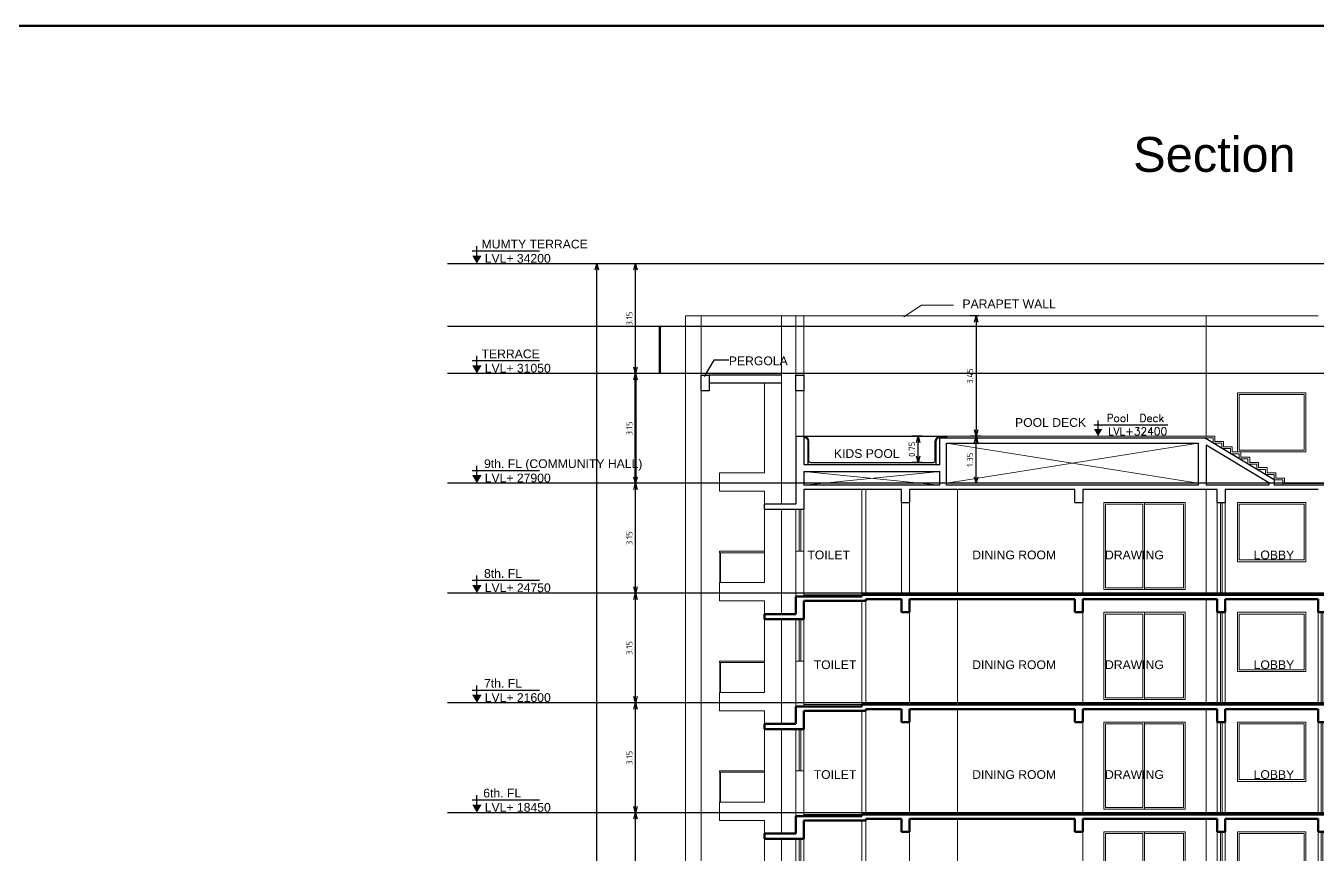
# Model space of a CAD drawing. Header units: inches. Extents: x 0 to 429, y 0 to 146.
# Drawn here: x 306.9 to 343.93, y 56.44 to 80.21 of the extents above; entities that cross this region are included whole.
import ezdxf
from ezdxf.enums import TextEntityAlignment as Align

# ---------------------------------------------------------------- set-up
doc = ezdxf.new("R2010")
doc.units = ezdxf.units.IN
doc.header["$MEASUREMENT"] = 0
doc.layers.get('DEFPOINTS').update_dxf_attribs({"lineweight": 18})
for name, color, linetype, lineweight in [('FLOOR-GROUND', 7, 'Continuous', 50), ('FLOOR-TERRACE', 7, 'Continuous', 50), ('FLOOR09', 7, 'Continuous', 50), ('XR-4BHK-A-B-SECT-SUB', 6, 'Continuous', 9), ('XR-4BHK-A-B-SECT-SUB$0$ELE', 4, 'Continuous', 20), ('XR-4BHK-A-B-SECT-SUB$0$LEVEL', 6, 'Continuous', 25), ('XR-4BHK-A-B-SECT-SUB$0$RCC', 5, 'Continuous', 50), ('XR-4BHK-A-B-SECT-SUB$0$WALL', 7, 'Continuous', 25)]:
    doc.layers.add(name, color=color, linetype=linetype, lineweight=lineweight)
doc.styles.add('Sanvi Common', font='isocpeur.ttf')
doc.styles.get("Standard").update_dxf_attribs({"font": 'arial.ttf'})
doc.styles.add('Xr-4BHK-A-B-Sect-Sub$0$ROMANS', font='arial.ttf')
doc.styles.add('Xr-4BHK-A-B-Sect-Sub$0$SECTION X-X$0$Standard', font='arial.ttf')
doc.styles.add('Xr-4BHK-A-B-Sect-Sub$0$SMALL', font='Romans')
doc.dimstyles.new('Sanvi Common', dxfattribs={"dimtxt": 0.18, "dimasz": 0.18, "dimexe": 0.18, "dimexo": 0.0625, "dimgap": 0.09, "dimtad": 1, "dimzin": 0, "dimdsep": 46, "dimtxsty": 'Sanvi Common', "dimblk": 'OPEN30', "dimcen": 0.09, "dimclrd": 68, "dimclre": 68, "dimclrt": 40, "dimadec": 0, "dimazin": 0, "dimtfac": 1, "dimtofl": 0, "dimtmove": 0, "dimatfit": 3, "dimldrblk": 'OPEN30', "dimfxl": 1, "dimtolj": 1, "dimtzin": 0, "dimarcsym": 0})

# ---------------------------------------------------------------- blocks, each defined once
blk = doc.blocks.new('Xr-4BHK-A-B-Sect-Sub$0$Level')
at = {"color": 0}
for p, q in [((0, 2.08), (0, 4.48)), ((-1.2, 3.28), (16, 3.28))]:
    blk.add_line(p, q, dxfattribs=at)
blk.add_solid([(0, 0), (-1.2, 2.08), (1.2, 2.08)], dxfattribs=at)
at = {"style": 'Xr-4BHK-A-B-Sect-Sub$0$ROMANS'}
for tag, p in [('LEVEL-S', (1.21, 3.75)), ('LVL+', (1.21, 0.81))]:
    blk.add_attdef(tag, p, '', height=2, dxfattribs=at)
blk = doc.blocks.new('Xr-4BHK-A-B-Sect-Sub$0$358')
at = {"layer": 'XR-4BHK-A-B-SECT-SUB$0$LEVEL'}
ref = blk.add_blockref('Xr-4BHK-A-B-Sect-Sub$0$Level', (-2, 34650), dxfattribs=dict(at, xscale=112.5, yscale=112.5, zscale=112.5))
ref.add_attrib('LEVEL-S', 'MUMTY TERRACE ', (132, 35088), dxfattribs={"lineweight": 30, "height": 250, "style": 'Xr-4BHK-A-B-Sect-Sub$0$ROMANS'})
ref.add_attrib('LVL+', 'LVL+ 34200', (223, 34678), dxfattribs={"lineweight": 30, "height": 250, "style": 'Xr-4BHK-A-B-Sect-Sub$0$ROMANS'})
ref = blk.add_blockref('Xr-4BHK-A-B-Sect-Sub$0$Level', (-2, 31500), dxfattribs=dict(at, xscale=112.5, yscale=112.5, zscale=112.5))
ref.add_attrib('LEVEL-S', 'TERRACE', (132, 31938), dxfattribs={"lineweight": 30, "height": 250, "style": 'Xr-4BHK-A-B-Sect-Sub$0$ROMANS'})
ref.add_attrib('LVL+', 'LVL+ 31050', (223, 31528), dxfattribs={"lineweight": 30, "height": 250, "style": 'Xr-4BHK-A-B-Sect-Sub$0$ROMANS'})
ref = blk.add_blockref('Xr-4BHK-A-B-Sect-Sub$0$Level', (-2, 28350), dxfattribs=dict(at, xscale=112.5, yscale=112.5, zscale=112.5))
ref.add_attrib('LEVEL-S', '9th. FL (COMMUNITY HALL)', (203, 28788), dxfattribs={"lineweight": 30, "height": 250, "style": 'Xr-4BHK-A-B-Sect-Sub$0$ROMANS'})
ref.add_attrib('LVL+', 'LVL+ 27900', (223, 28378), dxfattribs={"lineweight": 30, "height": 250, "style": 'Xr-4BHK-A-B-Sect-Sub$0$ROMANS'})
ref = blk.add_blockref('Xr-4BHK-A-B-Sect-Sub$0$Level', (-2, 25200), dxfattribs=dict(at, xscale=112.5, yscale=112.5, zscale=112.5))
ref.add_attrib('LEVEL-S', '8th. FL ', (203, 25638), dxfattribs={"lineweight": 30, "height": 250, "style": 'Xr-4BHK-A-B-Sect-Sub$0$ROMANS'})
ref.add_attrib('LVL+', 'LVL+ 24750', (223, 25228), dxfattribs={"lineweight": 30, "height": 250, "style": 'Xr-4BHK-A-B-Sect-Sub$0$ROMANS'})
ref = blk.add_blockref('Xr-4BHK-A-B-Sect-Sub$0$Level', (-2, 22050), dxfattribs=dict(at, xscale=112.5, yscale=112.5, zscale=112.5))
ref.add_attrib('LEVEL-S', '7th. FL ', (203, 22488), dxfattribs={"lineweight": 30, "height": 250, "style": 'Xr-4BHK-A-B-Sect-Sub$0$ROMANS'})
ref.add_attrib('LVL+', 'LVL+ 21600', (223, 22078), dxfattribs={"lineweight": 30, "height": 250, "style": 'Xr-4BHK-A-B-Sect-Sub$0$ROMANS'})
ref = blk.add_blockref('Xr-4BHK-A-B-Sect-Sub$0$Level', (-2, 18900), dxfattribs=dict(at, xscale=112.5, yscale=112.5, zscale=112.5))
ref.add_attrib('LEVEL-S', '6th. FL ', (180, 19338), dxfattribs={"lineweight": 30, "height": 250, "style": 'Xr-4BHK-A-B-Sect-Sub$0$ROMANS'})
ref.add_attrib('LVL+', 'LVL+ 18450', (223, 18928), dxfattribs={"lineweight": 30, "height": 250, "style": 'Xr-4BHK-A-B-Sect-Sub$0$ROMANS'})
ref = blk.add_blockref('Xr-4BHK-A-B-Sect-Sub$0$Level', (-2, 15750), dxfattribs=dict(at, xscale=112.5, yscale=112.5, zscale=112.5))
ref.add_attrib('LEVEL-S', '5th. FL ', (203, 16188), dxfattribs={"lineweight": 30, "height": 250, "style": 'Xr-4BHK-A-B-Sect-Sub$0$ROMANS'})
ref.add_attrib('LVL+', 'LVL+ 15300', (223, 15778), dxfattribs={"lineweight": 30, "height": 250, "style": 'Xr-4BHK-A-B-Sect-Sub$0$ROMANS'})
ref = blk.add_blockref('Xr-4BHK-A-B-Sect-Sub$0$Level', (-2, 12600), dxfattribs=dict(at, xscale=112.5, yscale=112.5, zscale=112.5))
ref.add_attrib('LEVEL-S', '4th. FL ', (203, 13038), dxfattribs={"lineweight": 30, "height": 250, "style": 'Xr-4BHK-A-B-Sect-Sub$0$ROMANS'})
ref.add_attrib('LVL+', 'LVL+ 12150', (223, 12628), dxfattribs={"lineweight": 30, "height": 250, "style": 'Xr-4BHK-A-B-Sect-Sub$0$ROMANS'})
ref = blk.add_blockref('Xr-4BHK-A-B-Sect-Sub$0$Level', (-2, 9450), dxfattribs=dict(at, xscale=112.5, yscale=112.5, zscale=112.5))
ref.add_attrib('LEVEL-S', '3rd. FL ', (203, 9888), dxfattribs={"lineweight": 30, "height": 250, "style": 'Xr-4BHK-A-B-Sect-Sub$0$ROMANS'})
ref.add_attrib('LVL+', 'LVL+9000', (223, 9478), dxfattribs={"lineweight": 30, "height": 250, "style": 'Xr-4BHK-A-B-Sect-Sub$0$ROMANS'})
ref = blk.add_blockref('Xr-4BHK-A-B-Sect-Sub$0$Level', (-2, 6300), dxfattribs=dict(at, xscale=112.5, yscale=112.5, zscale=112.5))
ref.add_attrib('LEVEL-S', '2nd. FL ', (203, 6738), dxfattribs={"lineweight": 30, "height": 250, "style": 'Xr-4BHK-A-B-Sect-Sub$0$ROMANS'})
ref.add_attrib('LVL+', 'LVL+ 5850', (223, 6328), dxfattribs={"lineweight": 30, "height": 250, "style": 'Xr-4BHK-A-B-Sect-Sub$0$ROMANS'})
ref = blk.add_blockref('Xr-4BHK-A-B-Sect-Sub$0$Level', (-2, 3150), dxfattribs=dict(at, xscale=112.5, yscale=112.5, zscale=112.5))
ref.add_attrib('LEVEL-S', '1st. FL ', (132, 3588), dxfattribs={"lineweight": 30, "height": 250, "style": 'Xr-4BHK-A-B-Sect-Sub$0$ROMANS'})
ref.add_attrib('LVL+', 'LVL+ 2700', (223, 3178), dxfattribs={"lineweight": 30, "height": 250, "style": 'Xr-4BHK-A-B-Sect-Sub$0$ROMANS'})
ref = blk.add_blockref('Xr-4BHK-A-B-Sect-Sub$0$Level', (0, 0), dxfattribs=dict(at, xscale=112.5, yscale=112.5, zscale=112.5))
ref.add_attrib('LEVEL-S', 'Ground. F.FL', (134, 438), dxfattribs={"lineweight": 30, "height": 250, "style": 'Xr-4BHK-A-B-Sect-Sub$0$ROMANS'})
ref.add_attrib('LVL+', 'LVL-450', (225, 28), dxfattribs={"lineweight": 30, "height": 250, "style": 'Xr-4BHK-A-B-Sect-Sub$0$ROMANS'})
blk = doc.blocks.new('_Open30')
at = {"color": 0, "linetype": 'ByBlock', "lineweight": -2}
for p, q in [((-1, 0.27), (0, 0)), ((0, 0), (-1, -0.27)), ((0, 0), (-1, 0))]:
    blk.add_line(p, q, dxfattribs=at)
blk = doc.blocks.new('*D491')
at = {"color": 68, "lineweight": -2, "transparency": 16777216}
for p, q in [((324.714, 57.631), (324.207, 57.631)), ((324.387, 54.661), (324.387, 57.451)), ((324.689, 54.481), (324.207, 54.481))]:
    blk.add_line(p, q, dxfattribs=at)
at = {"layer": 'DEFPOINTS', "color": 0, "transparency": 16777216}
for p in [(324.387, 57.631), (324.777, 57.631), (324.751, 54.481)]:
    blk.add_point(p, dxfattribs=at)
at = {"color": 68, "lineweight": -2, "transparency": 16777216, "xscale": 0.18, "yscale": 0.18, "zscale": 0.18}
for p, rotation in [((324.387, 57.631), 90), ((324.387, 54.481), 270)]:
    blk.add_blockref('_Open30', p, dxfattribs=dict(at, rotation=rotation))
at = {"color": 40, "transparency": 16777216, "insert": (324.207, 56.056), "char_height": 0.18, "attachment_point": 5, "rotation": 90, "style": 'Sanvi Common'}
blk.add_mtext('\\A1;3.15', dxfattribs=at)
blk = doc.blocks.new('*D492')
at = {"color": 68, "lineweight": -2, "transparency": 16777216}
for p, q in [((324.596, 60.781), (324.207, 60.781)), ((324.387, 57.811), (324.387, 60.601)), ((324.714, 57.631), (324.207, 57.631))]:
    blk.add_line(p, q, dxfattribs=at)
at = {"layer": 'DEFPOINTS', "color": 0, "transparency": 16777216}
for p in [(324.387, 60.781), (324.659, 60.781), (324.777, 57.631)]:
    blk.add_point(p, dxfattribs=at)
at = {"color": 68, "lineweight": -2, "transparency": 16777216, "xscale": 0.18, "yscale": 0.18, "zscale": 0.18}
for p, rotation in [((324.387, 60.781), 90), ((324.387, 57.631), 270)]:
    blk.add_blockref('_Open30', p, dxfattribs=dict(at, rotation=rotation))
at = {"color": 40, "transparency": 16777216, "insert": (324.207, 59.206), "char_height": 0.18, "attachment_point": 5, "rotation": 90, "style": 'Sanvi Common'}
blk.add_mtext('\\A1;3.15', dxfattribs=at)
blk = doc.blocks.new('*D493')
at = {"color": 68, "lineweight": -2, "transparency": 16777216}
for p, q in [((324.675, 63.931), (324.207, 63.931)), ((324.387, 60.961), (324.387, 63.751)), ((324.596, 60.781), (324.207, 60.781))]:
    blk.add_line(p, q, dxfattribs=at)
at = {"layer": 'DEFPOINTS', "color": 0, "transparency": 16777216}
for p in [(324.387, 63.931), (324.738, 63.931), (324.659, 60.781)]:
    blk.add_point(p, dxfattribs=at)
at = {"color": 68, "lineweight": -2, "transparency": 16777216, "xscale": 0.18, "yscale": 0.18, "zscale": 0.18}
for p, rotation in [((324.387, 63.931), 90), ((324.387, 60.781), 270)]:
    blk.add_blockref('_Open30', p, dxfattribs=dict(at, rotation=rotation))
at = {"color": 40, "transparency": 16777216, "insert": (324.207, 62.356), "char_height": 0.18, "attachment_point": 5, "rotation": 90, "style": 'Sanvi Common'}
blk.add_mtext('\\A1;3.15', dxfattribs=at)
blk = doc.blocks.new('*D494')
at = {"color": 68, "lineweight": -2, "transparency": 16777216}
for p, q in [((324.616, 67.081), (324.207, 67.081)), ((324.387, 64.111), (324.387, 66.901)), ((324.675, 63.931), (324.207, 63.931))]:
    blk.add_line(p, q, dxfattribs=at)
at = {"layer": 'DEFPOINTS', "color": 0, "transparency": 16777216}
for p in [(324.387, 67.081), (324.679, 67.081), (324.738, 63.931)]:
    blk.add_point(p, dxfattribs=at)
at = {"color": 68, "lineweight": -2, "transparency": 16777216, "xscale": 0.18, "yscale": 0.18, "zscale": 0.18}
for p, rotation in [((324.387, 67.081), 90), ((324.387, 63.931), 270)]:
    blk.add_blockref('_Open30', p, dxfattribs=dict(at, rotation=rotation))
at = {"color": 40, "transparency": 16777216, "insert": (324.207, 65.506), "char_height": 0.18, "attachment_point": 5, "rotation": 90, "style": 'Sanvi Common'}
blk.add_mtext('\\A1;3.15', dxfattribs=at)
blk = doc.blocks.new('*D495')
at = {"color": 68, "lineweight": -2, "transparency": 16777216}
for p, q in [((324.524, 73.381), (324.207, 73.381)), ((324.387, 70.411), (324.387, 73.201)), ((324.48, 70.231), (324.207, 70.231))]:
    blk.add_line(p, q, dxfattribs=at)
at = {"layer": 'DEFPOINTS', "color": 0, "transparency": 16777216}
for p in [(324.387, 73.381), (324.587, 73.381), (324.542, 70.231)]:
    blk.add_point(p, dxfattribs=at)
at = {"color": 68, "lineweight": -2, "transparency": 16777216, "xscale": 0.18, "yscale": 0.18, "zscale": 0.18}
for p, rotation in [((324.387, 73.381), 90), ((324.387, 70.231), 270)]:
    blk.add_blockref('_Open30', p, dxfattribs=dict(at, rotation=rotation))
at = {"color": 40, "transparency": 16777216, "insert": (324.207, 71.806), "char_height": 0.18, "attachment_point": 5, "rotation": 90, "style": 'Sanvi Common'}
blk.add_mtext('\\A1;3.15', dxfattribs=at)
blk = doc.blocks.new('*D496')
at = {"color": 68, "lineweight": -2, "transparency": 16777216}
for p, q in [((324.616, 70.231), (324.207, 70.231)), ((324.387, 67.261), (324.387, 70.051)), ((324.616, 67.081), (324.207, 67.081))]:
    blk.add_line(p, q, dxfattribs=at)
at = {"layer": 'DEFPOINTS', "color": 0, "transparency": 16777216}
for p in [(324.387, 70.231), (324.679, 70.231), (324.679, 67.081)]:
    blk.add_point(p, dxfattribs=at)
at = {"color": 68, "lineweight": -2, "transparency": 16777216, "xscale": 0.18, "yscale": 0.18, "zscale": 0.18}
for p, rotation in [((324.387, 70.231), 90), ((324.387, 67.081), 270)]:
    blk.add_blockref('_Open30', p, dxfattribs=dict(at, rotation=rotation))
at = {"color": 40, "transparency": 16777216, "insert": (324.207, 68.656), "char_height": 0.18, "attachment_point": 5, "rotation": 90, "style": 'Sanvi Common'}
blk.add_mtext('\\A1;3.15', dxfattribs=at)
blk = doc.blocks.new('*D497')
at = {"color": 68, "lineweight": -2, "transparency": 16777216}
for p, q in [((324.83, 73.381), (323.092, 73.381)), ((323.272, 38.461), (323.272, 73.201)), ((323.555, 38.281), (323.092, 38.281))]:
    blk.add_line(p, q, dxfattribs=at)
at = {"layer": 'DEFPOINTS', "color": 0, "transparency": 16777216}
for p in [(323.272, 73.381), (324.893, 73.381), (323.618, 38.281)]:
    blk.add_point(p, dxfattribs=at)
at = {"color": 68, "lineweight": -2, "transparency": 16777216, "xscale": 0.18, "yscale": 0.18, "zscale": 0.18}
for p, rotation in [((323.272, 73.381), 90), ((323.272, 38.281), 270)]:
    blk.add_blockref('_Open30', p, dxfattribs=dict(at, rotation=rotation))
at = {"color": 40, "transparency": 16777216, "insert": (323.092, 55.831), "char_height": 0.18, "attachment_point": 5, "rotation": 90, "style": 'Sanvi Common'}
blk.add_mtext('\\A1;35.10', dxfattribs=at)
blk = doc.blocks.new('Xr-4BHK-A-B-Sect-Sub$0$102')
at = {"layer": 'XR-4BHK-A-B-SECT-SUB', "lineweight": 5}
for q in [(920, 2800), (2580, 2850)]:
    blk.add_line((2580, 2800), q, dxfattribs=at)
at = {"layer": 'XR-4BHK-A-B-SECT-SUB'}
for p, q in [((28440, 2850), (2695, 2850)), ((30020, 2832), (28670, 2850))]:
    blk.add_line(p, q, dxfattribs=at)
at = {"layer": 'XR-4BHK-A-B-SECT-SUB$0$ELE', "ltscale": 2}
for p, q in [((30058, 4100), (29270, 4100)), ((30058, 4100), (30133, 4100)), ((30058, 4060), (30058, 4100)), ((30063, 4095), (30128, 4095)), ((30063, 4095), (30063, 4060)), ((30085, 3000), (30085, 4095)), ((30105, 3000), (30105, 4095)), ((30127, 4100), (30127, 4100)), ((30128, 4095), (30128, 4060)), ((30133, 4060), (30133, 4100)), ((-210, 4050), (-1500, 4050)), ((-210, 4010), (-1500, 4010)), ((-1492, 3150), (-1492, 4010)), ((-1472, 3150), (-1472, 4010)), ((30058, 4060), (29270, 4060)), ((30058, 4060), (30063, 4060)), ((30133, 4060), (30128, 4060)), ((30133, 4060), (30130, 4060))]:
    blk.add_line(p, q, dxfattribs=at)
at = {"layer": 'XR-4BHK-A-B-SECT-SUB$0$ELE', "lineweight": 5}
for p, q in [((-1500, 4010), (-1500, 4050)), ((-1500, 3150), (-1500, 2625)), ((-210, 3150), (-1500, 3150)), ((29270, 3000), (30020, 3000)), ((-210, 2625), (-1500, 2625)), ((-210, 2625), (-210, 2250)), ((5325, 2675), (5325, -300)), ((12455, 2675), (12455, -350)), ((16215, 2675), (16215, -350)), ((23345, 2625), (23345, -350)), ((29270, 2625), (29270, -308)), ((3945, 2300), (3945, -300)), ((8920, 2300), (8920, -300)), ((9520, -200), (9520, 2300)), ((9520, 2300), (11855, 2300)), ((9570, -150), (9570, 2250)), ((9570, 2250), (10637, 2250)), ((10637, 2250), (10637, -150)), ((10687, 2300), (10687, -200)), ((10687, 2250), (11805, 2250)), ((11805, 2250), (11805, -150)), ((11855, 2300), (11855, -200)), ((12775, 2300), (12775, -300)), ((12865, 2300), (12865, -300)), ((12915, 2300), (12915, -300)), ((13005, 2300), (13005, -300)), ((15665, 2300), (15665, -300)), ((15755, 2300), (15755, -300)), ((15805, 2300), (15805, -300)), ((15895, 2300), (15895, -300)), ((16815, 2300), (16815, -200)), ((19150, 2300), (16815, 2300)), ((16865, 2250), (16865, -150)), ((17983, 2250), (16865, 2250)), ((17983, 2300), (17983, -200)), ((18033, 2250), (18033, -150)), ((19100, 2250), (18033, 2250)), ((19100, -150), (19100, 2250)), ((19150, -200), (19150, 2300)), ((19750, 2300), (19750, -350)), ((28440, 2300), (28440, -200)), ((28530, 2300), (28530, -200)), ((28580, 2300), (28580, -200)), ((28670, 2300), (28670, -200)), ((-210, 2100), (-210, 0)), ((275, 2100), (275, -900)), ((690, 2100), (690, 900)), ((780, 2100), (780, 900)), ((830, 2100), (830, 900)), ((920, 2100), (920, 900)), ((11855, -200), (9520, -200)), ((10637, -150), (9570, -150)), ((11805, -150), (10687, -150)), ((16815, -200), (19150, -200)), ((16865, -150), (17983, -150)), ((18033, -150), (19100, -150))]:
    blk.add_line(p, q, dxfattribs=at)
for points in [[(13356, 2300), (15315, 2300), (15315, 600), (13356, 600)], [(13406, 2250), (15265, 2250), (15265, 650), (13406, 650)]]:
    blk.add_lwpolyline(points, close=True, dxfattribs=at)
at = {"layer": 'XR-4BHK-A-B-SECT-SUB$0$RCC'}
for p, q in [((30020, 3000), (30020, 2750)), ((30170, 3000), (30020, 3000)), ((30170, 3000), (30170, 2625)), ((690, 2750), (690, 2250)), ((2580, 2750), (690, 2750)), ((920, 2625), (920, 2100)), ((2695, 2625), (920, 2625)), ((2580, 2800), (2580, 2750)), ((24725, 2800), (2580, 2800)), ((2695, 2675), (2695, 2625)), ((3715, 2675), (2695, 2675)), ((3715, 2300), (3715, 2675)), ((3945, 2800), (3945, 2800)), ((3945, 2675), (3945, 2300)), ((8690, 2675), (3945, 2675)), ((8690, 2300), (8690, 2675)), ((8920, 2800), (8920, 2800)), ((8920, 2675), (8920, 2300)), ((12775, 2675), (8920, 2675)), ((12775, 2300), (12775, 2675)), ((13005, 2800), (13005, 2800)), ((13005, 2675), (13005, 2300)), ((15665, 2675), (13005, 2675)), ((15665, 2800), (15665, 2800)), ((15665, 2675), (15665, 2300)), ((15895, 2300), (15895, 2675)), ((19750, 2675), (15895, 2675)), ((19750, 2800), (19750, 2800)), ((19750, 2675), (19750, 2300)), ((19980, 2300), (19980, 2675)), ((24725, 2675), (19980, 2675)), ((24725, 2800), (24725, 2800)), ((28670, 2800), (24725, 2800)), ((24725, 2675), (24725, 2300)), ((24955, 2300), (24955, 2675)), ((28440, 2675), (24955, 2675)), ((28440, 2300), (28440, 2675)), ((28670, 2750), (28670, 2800)), ((30020, 2750), (28670, 2750)), ((28670, 2300), (28670, 2625)), ((30170, 2625), (28670, 2625)), ((690, 2250), (-210, 2250)), ((-210, 2100), (-210, 2250)), ((3715, 2300), (3945, 2300)), ((8690, 2300), (8920, 2300)), ((12775, 2300), (13005, 2300)), ((15895, 2300), (15665, 2300)), ((19980, 2300), (19750, 2300)), ((24955, 2300), (24725, 2300)), ((28670, 2300), (28440, 2300)), ((920, 2100), (-210, 2100))]:
    blk.add_line(p, q, dxfattribs=at)
at = {"layer": 'XR-4BHK-A-B-SECT-SUB$0$WALL', "lineweight": 5}
for p, q in [((2580, 2625), (2580, -350)), ((2695, 2625), (2695, -350)), ((24725, 2300), (24725, -350)), ((24840, 2300), (24840, -350)), ((920, 900), (690, 900)), ((690, 900), (690, -400)), ((920, 900), (920, -400)), ((28440, -200), (28670, -200)), ((28440, -200), (28440, -350)), ((28670, -200), (28670, -350))]:
    blk.add_line(p, q, dxfattribs=at)
blk = doc.blocks.new('Xr-4BHK-A-B-Sect-Sub$0$level-s')
at = {"color": 0}
for p, q in [((0, 2.08), (0, 4.48)), ((-1.2, 3.28), (20.01, 3.28))]:
    blk.add_line(p, q, dxfattribs=at)
blk.add_solid([(0, 0), (-1.2, 2.08), (1.2, 2.08)], dxfattribs=at)
at = {"style": 'Xr-4BHK-A-B-Sect-Sub$0$SMALL'}
for tag, p in [('LEVEL-S', (1.21, 3.75)), ('LVL+', (1.21, 0.81))]:
    blk.add_attdef(tag, p, '', height=2, dxfattribs=at)
blk = doc.blocks.new('*D483')
at = {"color": 68, "lineweight": -2, "transparency": 16777216}
for p, q in [((334.269, 68.431), (333.977, 68.431)), ((334.157, 67.261), (334.157, 68.251)), ((334.25, 67.081), (333.977, 67.081))]:
    blk.add_line(p, q, dxfattribs=at)
at = {"layer": 'DEFPOINTS', "color": 0, "transparency": 16777216}
for p in [(334.157, 68.431), (334.331, 68.431), (334.312, 67.081)]:
    blk.add_point(p, dxfattribs=at)
at = {"color": 68, "lineweight": -2, "transparency": 16777216, "xscale": 0.18, "yscale": 0.18, "zscale": 0.18}
for p, rotation in [((334.157, 68.431), 90), ((334.157, 67.081), 270)]:
    blk.add_blockref('_Open30', p, dxfattribs=dict(at, rotation=rotation))
at = {"color": 40, "transparency": 16777216, "insert": (333.977, 67.756), "char_height": 0.18, "attachment_point": 5, "rotation": 90, "style": 'Sanvi Common'}
blk.add_mtext('\\A1;1.35', dxfattribs=at)
blk = doc.blocks.new('*D484')
at = {"color": 68, "lineweight": -2, "transparency": 16777216}
for p, q in [((334.226, 71.881), (333.977, 71.881)), ((334.157, 71.701), (334.157, 68.611)), ((334.276, 68.431), (333.977, 68.431))]:
    blk.add_line(p, q, dxfattribs=at)
at = {"layer": 'DEFPOINTS', "color": 0, "transparency": 16777216}
for p in [(334.288, 71.881), (334.157, 68.431), (334.338, 68.431)]:
    blk.add_point(p, dxfattribs=at)
at = {"color": 68, "lineweight": -2, "transparency": 16777216, "xscale": 0.18, "yscale": 0.18, "zscale": 0.18}
for p, rotation in [((334.157, 71.881), 90), ((334.157, 68.431), 270)]:
    blk.add_blockref('_Open30', p, dxfattribs=dict(at, rotation=rotation))
at = {"color": 40, "transparency": 16777216, "insert": (333.977, 70.156), "char_height": 0.18, "attachment_point": 5, "rotation": 90, "style": 'Sanvi Common'}
blk.add_mtext('\\A1;3.45', dxfattribs=at)
blk = doc.blocks.new('*D485')
at = {"color": 68, "lineweight": -2, "transparency": 16777216}
for p, q in [((332.606, 68.431), (332.31, 68.431)), ((332.49, 67.861), (332.49, 68.251)), ((332.596, 67.681), (332.31, 67.681))]:
    blk.add_line(p, q, dxfattribs=at)
at = {"layer": 'DEFPOINTS', "color": 0, "transparency": 16777216}
for p in [(332.49, 68.431), (332.669, 68.431), (332.658, 67.681)]:
    blk.add_point(p, dxfattribs=at)
at = {"color": 68, "lineweight": -2, "transparency": 16777216, "xscale": 0.18, "yscale": 0.18, "zscale": 0.18}
for p, rotation in [((332.49, 68.431), 90), ((332.49, 67.681), 270)]:
    blk.add_blockref('_Open30', p, dxfattribs=dict(at, rotation=rotation))
at = {"color": 40, "transparency": 16777216, "insert": (332.31, 68.056), "char_height": 0.18, "attachment_point": 5, "rotation": 90, "style": 'Sanvi Common'}
blk.add_mtext('\\A1;0.75', dxfattribs=at)

msp = doc.modelspace()

# ---------------------------------------------------------------- linework, layer by layer
for p, q in [((364.425, 73.381), (318.993, 73.381)), ((364.425, 71.581), (318.993, 71.581)), ((364.425, 70.231), (318.993, 70.231)), ((328.569, 70.181), (326.494, 70.181)), ((328.569, 69.951), (326.494, 69.951)), ((328.984, 68.431), (328.984, 67.031)), ((328.984, 68.431), (329.214, 68.431)), ((329.214, 68.431), (329.214, 67.616)), ((329.214, 68.431), (329.282, 68.431)), ((329.214, 68.431), (333.131, 68.431)), ((333.116, 68.381), (333.048, 68.381)), ((333.116, 67.616), (333.116, 68.381)), ((333.116, 68.381), (340.699, 68.381)), ((333.301, 67.031), (333.301, 68.231)), ((333.301, 68.231), (340.519, 68.231)), ((340.519, 68.231), (340.519, 67.031)), ((342.699, 67.181), (340.699, 68.381)), ((340.749, 68.176), (340.749, 67.031)), ((342.549, 67.096), (340.749, 68.176)), ((329.214, 67.616), (333.116, 67.616)), ((329.214, 67.416), (333.116, 67.416)), ((329.214, 67.416), (329.214, 67.031)), ((333.116, 67.031), (333.116, 67.416)), ((364.425, 67.081), (318.993, 67.081)), ((342.549, 67.096), (342.549, 67.031)), ((342.699, 67.181), (342.699, 67.031)), ((328.984, 67.031), (328.984, 66.481)), ((333.116, 67.031), (329.214, 67.031)), ((330.989, 66.906), (329.214, 66.906)), ((329.214, 66.906), (329.214, 66.331)), ((332.009, 66.906), (330.989, 66.906)), ((332.009, 66.531), (332.009, 66.906)), ((336.984, 66.906), (332.239, 66.906)), ((332.239, 66.906), (332.239, 66.531)), ((340.519, 67.031), (333.301, 67.031)), ((336.984, 66.531), (336.984, 66.906)), ((341.069, 66.906), (337.214, 66.906)), ((337.214, 66.906), (337.214, 66.531)), ((342.549, 67.031), (340.749, 67.031)), ((341.069, 66.531), (341.069, 66.906)), ((343.959, 66.906), (341.299, 66.906)), ((341.299, 66.906), (341.299, 66.531)), ((353.019, 67.031), (342.699, 67.031)), ((328.984, 66.481), (328.084, 66.481)), ((328.084, 66.331), (328.084, 66.481)), ((329.214, 66.331), (328.084, 66.331)), ((332.009, 66.531), (332.239, 66.531)), ((336.984, 66.531), (337.214, 66.531)), ((341.069, 66.531), (341.299, 66.531)), ((364.425, 63.931), (318.993, 63.931)), ((364.425, 60.781), (318.993, 60.781)), ((364.425, 57.631), (318.993, 57.631))]:
    msp.add_line(p, q)
at = {"color": 8, "lineweight": 5}
for p, q in [((325.814, 71.881), (325.814, 38.281)), ((325.814, 71.881), (326.264, 71.881)), ((326.264, 71.881), (326.264, 38.281))]:
    msp.add_line(p, q, dxfattribs=at)
at = {"lineweight": 5}
for p, q in [((326.264, 71.881), (343.959, 71.881)), ((328.569, 66.481), (328.569, 71.881)), ((340.749, 68.431), (340.749, 71.881)), ((328.084, 67.381), (328.084, 69.951)), ((329.282, 68.381), (329.214, 68.381)), ((333.301, 67.081), (340.519, 68.231)), ((340.519, 67.081), (333.301, 68.231)), ((329.214, 67.416), (333.116, 67.031)), ((333.116, 67.416), (329.214, 67.031)), ((328.084, 67.381), (326.794, 67.381)), ((326.794, 67.381), (326.794, 66.856)), ((328.084, 66.856), (326.794, 66.856)), ((328.084, 66.856), (328.084, 64.231)), ((330.874, 66.906), (330.874, 63.881)), ((330.989, 66.906), (330.989, 63.881)), ((333.619, 66.906), (333.619, 63.931)), ((340.749, 66.906), (340.749, 63.881)), ((328.569, 66.331), (328.569, 63.331)), ((328.984, 66.331), (328.984, 65.131)), ((329.074, 66.331), (329.074, 65.131)), ((329.124, 66.331), (329.124, 65.131)), ((329.214, 66.331), (329.214, 65.131)), ((332.009, 66.531), (332.009, 63.931)), ((332.239, 66.531), (332.239, 63.931)), ((337.214, 66.531), (337.214, 63.931)), ((337.814, 64.031), (337.814, 66.531)), ((337.814, 66.531), (340.149, 66.531)), ((337.864, 64.081), (337.864, 66.481)), ((337.864, 66.481), (338.931, 66.481)), ((338.931, 66.481), (338.931, 64.081)), ((338.981, 66.531), (338.981, 64.031)), ((338.981, 66.481), (340.099, 66.481)), ((340.099, 66.481), (340.099, 64.081)), ((340.149, 66.531), (340.149, 64.031)), ((341.069, 66.531), (341.069, 63.931)), ((341.159, 66.531), (341.159, 63.931)), ((341.209, 66.531), (341.209, 63.931)), ((341.299, 66.531), (341.299, 63.931)), ((328.984, 65.131), (328.984, 63.831)), ((329.214, 65.131), (328.984, 65.131)), ((329.214, 65.131), (329.214, 63.831)), ((338.931, 64.081), (337.864, 64.081)), ((340.099, 64.081), (338.981, 64.081)), ((340.149, 64.031), (337.814, 64.031))]:
    msp.add_line(p, q, dxfattribs=at)
for points in [[(302.495, 80.205), (378.636, 80.205), (378.636, 26.509), (302.495, 26.509)], [(326.264, 70.181), (326.494, 70.181), (326.494, 69.731), (326.264, 69.731)], [(328.984, 70.181), (329.214, 70.181), (329.214, 69.731), (328.984, 69.731)]]:
    msp.add_lwpolyline(points, close=True)
for points in [[(328.984, 70.181), (328.984, 71.881), (329.214, 71.881), (329.214, 70.181)], [(333.499, 72.196), (332.59, 72.196), (332.075, 71.859)], [(328.984, 68.431), (328.984, 69.731)], [(329.214, 69.731), (329.214, 68.431)], [(341.649, 67.981), (343.608, 67.981), (343.608, 69.681), (341.649, 69.681), (341.649, 67.981)], [(333.301, 68.431), (340.519, 68.431)], [(340.519, 68.431), (340.999, 68.431), (340.999, 68.281), (341.249, 68.281), (341.249, 68.131), (341.499, 68.131), (341.499, 67.981), (341.749, 67.981), (341.749, 67.831), (341.999, 67.831), (341.999, 67.681), (342.249, 67.681), (342.249, 67.531), (342.499, 67.531), (342.499, 67.381), (342.749, 67.381), (342.749, 67.231), (342.999, 67.231), (342.999, 67.081), (342.999, 67.081)], [(340.699, 68.381), (340.949, 68.381), (340.949, 68.231), (341.199, 68.231), (341.199, 68.081), (341.449, 68.081), (341.449, 67.931), (341.699, 67.931), (341.699, 67.781), (341.949, 67.781), (341.949, 67.631), (342.199, 67.631), (342.199, 67.481), (342.449, 67.481), (342.449, 67.331), (342.699, 67.331), (342.699, 67.181), (342.949, 67.181), (342.949, 67.031)]]:
    msp.add_lwpolyline(points, dxfattribs=at)
for points in [[(327.056, 70.615), (326.634, 70.615), (326.355, 70.142)], [(342.999, 67.081), (356.734, 67.081)]]:
    msp.add_lwpolyline(points)
for points in [[(341.699, 68.031), (343.558, 68.031), (343.558, 69.631), (341.699, 69.631), (341.699, 68.031)], [(341.65, 66.531), (343.609, 66.531), (343.609, 64.831), (341.65, 64.831)], [(341.7, 66.481), (343.559, 66.481), (343.559, 64.881), (341.7, 64.881)]]:
    msp.add_lwpolyline(points, close=True, dxfattribs=at)
for points in [[(329.214, 68.43, -0.38517), (329.349, 68.281), (329.349, 67.731, 0.414214), (329.399, 67.681), (332.202, 67.681)], [(329.214, 68.41, -0.145391), (329.282, 68.381)], [(329.282, 68.381, -0.222999), (329.329, 68.281), (329.329, 67.616)], [(332.202, 67.681), (332.931, 67.681, 0.414214), (332.981, 67.731), (332.981, 68.281, -0.414214), (333.131, 68.431), (333.301, 68.431), (333.301, 68.381)], [(333.048, 68.381, 0.222999), (333.001, 68.281), (333.001, 67.616)], [(333.281, 68.381), (333.281, 68.411), (333.131, 68.411, 0.175046), (333.048, 68.381, 0.175046)]]:
    msp.add_lwpolyline(points, format="xyb")
at = {"layer": 'FLOOR-GROUND', "color": 141}
msp.add_lwpolyline([(302.495, 80.205), (378.636, 80.205), (378.636, 26.509), (302.495, 26.509)], close=True, dxfattribs=at)
at = {"layer": 'FLOOR-TERRACE', "color": 17}
msp.add_line((325.079, 70.231), (325.079, 71.581), dxfattribs=at)
at = {"layer": 'FLOOR09', "color": 91}
msp.add_line((324.387, 67.081), (324.387, 70.231), dxfattribs=at)

# ---------------------------------------------------------------- block references
at = {"xscale": 0.001, "yscale": 0.001, "zscale": 0.001}
msp.add_blockref('Xr-4BHK-A-B-Sect-Sub$0$358', (319.837, 38.731), dxfattribs=at)
ref = msp.add_blockref('Xr-4BHK-A-B-Sect-Sub$0$level-s', (337.651, 68.431), dxfattribs=dict(xscale=0.1, yscale=0.1, zscale=0.1))
ref.add_attrib('LEVEL-S', 'Pool  Deck', (337.897, 68.84), dxfattribs={"layer": 'XR-4BHK-A-B-SECT-SUB$0$LEVEL', "lineweight": 30, "height": 0.2222, "style": 'Xr-4BHK-A-B-Sect-Sub$0$SMALL'})
ref.add_attrib('LVL+', 'LVL+32400', (337.935, 68.461), dxfattribs={"layer": 'XR-4BHK-A-B-SECT-SUB$0$LEVEL', "lineweight": 30, "height": 0.2222, "style": 'Xr-4BHK-A-B-Sect-Sub$0$SMALL'})
at = {"lineweight": 5, "xscale": 0.001, "yscale": 0.001, "zscale": 0.001}
for p in [(328.294, 61.081), (328.294, 57.931), (328.294, 54.781)]:
    msp.add_blockref('Xr-4BHK-A-B-Sect-Sub$0$102', p, dxfattribs=at)

# ---------------------------------------------------------------- texts
at = {"lineweight": 5, "style": 'Xr-4BHK-A-B-Sect-Sub$0$SECTION X-X$0$Standard'}
for s, p in [('  PARAPET WALL', (333.566, 72.104)), ('POOL DECK', (335.269, 68.701)), ('KIDS POOL  ', (330.075, 67.81)), ('TOILET', (329.313, 64.901)), ('DINING ROOM', (334.042, 64.901)), ('DINING ROOM', (334.041, 64.901)), ('DRAWING', (337.849, 64.901)), ('DRAWING', (337.849, 64.901)), ('LOBBY', (342.111, 64.901)), ('LOBBY', (342.111, 64.901)), ('TOILET', (329.495, 61.751)), ('DINING ROOM', (334.041, 61.751)), ('DRAWING', (337.849, 61.751)), ('LOBBY', (342.111, 61.751)), ('TOILET', (329.495, 58.601)), ('DINING ROOM', (334.041, 58.601)), ('DRAWING', (337.849, 58.601)), ('LOBBY', (342.111, 58.601))]:
    msp.add_text(s, height=0.25, dxfattribs=at).set_placement(p)
at = {"lineweight": 5, "insert": (327.905, 70.466), "char_height": 0.25, "width": 4.8689, "attachment_point": 8, "style": 'Xr-4BHK-A-B-Sect-Sub$0$SECTION X-X$0$Standard'}
msp.add_mtext('PERGOLA  ', dxfattribs=at)
at = {"layer": 'FLOOR-GROUND', "color": 141}
msp.add_text('Section', height=1, dxfattribs=at).set_placement((340.987, 76.516), align=Align.MIDDLE_CENTER)

# ---------------------------------------------------------------- dimensions: what is measured, and where the dimension line sits
at = {"color": 2}
for base, p1, p2, angle, picture, middle in [((323.272, 73.381), (323.618, 38.281), (324.893, 73.381), 90, '*D497', (323.092, 55.831)), ((324.387, 73.381), (324.542, 70.231), (324.587, 73.381), 90, '*D495', (324.207, 71.806)), ((334.157, 68.431), (334.288, 71.881), (334.338, 68.431), 270, '*D484', (333.977, 70.156)), ((324.387, 70.231), (324.679, 67.081), (324.679, 70.231), 90, '*D496', (324.207, 68.656)), ((332.49, 68.431), (332.658, 67.681), (332.669, 68.431), 90, '*D485', (332.31, 68.056)), ((334.157, 68.431), (334.312, 67.081), (334.331, 68.431), 90, '*D483', (333.977, 67.756)), ((324.387, 67.081), (324.738, 63.931), (324.679, 67.081), 90, '*D494', (324.207, 65.506)), ((324.387, 63.931), (324.659, 60.781), (324.738, 63.931), 90, '*D493', (324.207, 62.356)), ((324.387, 60.781), (324.777, 57.631), (324.659, 60.781), 90, '*D492', (324.207, 59.206)), ((324.387, 57.631), (324.751, 54.481), (324.777, 57.631), 90, '*D491', (324.207, 56.056))]:
    dim = msp.add_linear_dim(base=base, p1=p1, p2=p2, angle=angle, dimstyle='Sanvi Common', dxfattribs=at)
    dim.commit()
    dim.dimension.update_dxf_attribs({"geometry": picture, "text_midpoint": middle})

doc.saveas('drawing.dxf')
